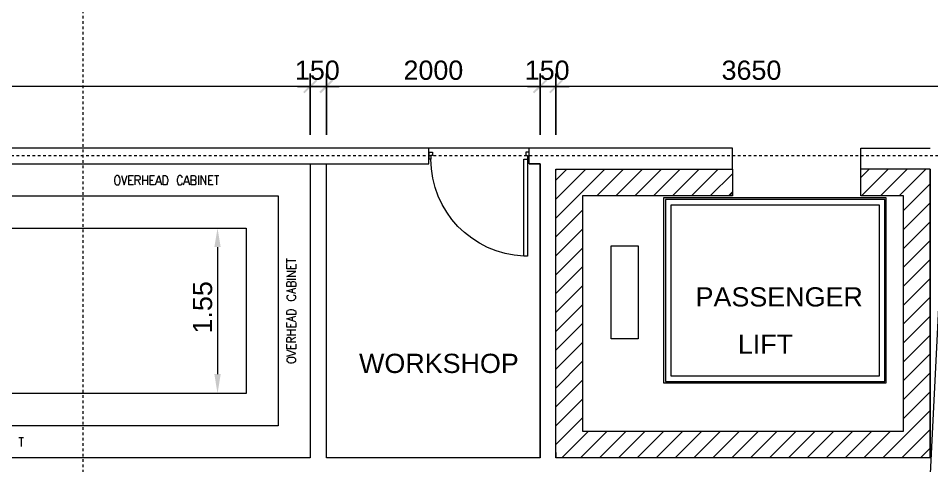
# Model space of a CAD drawing. Header units: feet. Extents: x 24 to 2788, y 15 to 613.
# Drawn here: x 268 to 353.5, y 363.9 to 405.8 of the extents above; entities that cross this region are included whole.
import ezdxf

# ---------------------------------------------------------------- set-up
doc = ezdxf.new("R2010")
doc.units = ezdxf.units.FT
doc.header["$MEASUREMENT"] = 0
doc.linetypes.add('DASHED', pattern=[0.5, 0.25, -0.25])
doc.layers.get('0').update_dxf_attribs({"color": 255, "lineweight": 0})
doc.layers.add('Dimmension', color=250, linetype='Continuous', lineweight=0)
doc.layers.add('Text', color=251, linetype='Continuous', lineweight=9)
doc.layers.add('Doors', color=7, linetype='Continuous')
doc.layers.add('Grid', color=1, linetype='Continuous')
doc.styles.add('PDF Arial', font='arial.ttf')

# ---------------------------------------------------------------- blocks, each defined once
blk = doc.blocks.new('Door')
at = {"layer": 'Doors', "lineweight": 5}
for points in [[(-0.059, 0.08), (-0.021, 0.08), (-0.021, 1.152), (-0.059, 1.152)], [(-1.109, 0), (-1.071, 0), (-1.071, 0.038), (-1.088, 0.038), (-1.088, 0.08), (-1.109, 0.08)], [(0, 0), (-0.038, 0), (-0.038, 0.038), (-0.021, 0.038), (-0.021, 0.08), (0, 0.08)]]:
    blk.add_lwpolyline(points, close=True, dxfattribs=at)
blk.add_arc((-0.015, 0.079), 1.073, 92.3612, 179.9488, dxfattribs=at)

msp = doc.modelspace()

# ---------------------------------------------------------------- hatches: boundary and pattern name
at = {"lineweight": 0}
h = msp.add_hatch(dxfattribs=at)
h.set_pattern_fill('ANSI31', color=255, scale=10)
h.set_pattern_definition([(45, (-18.0916, -5.8988), (-0.8838835, 0.8838835), [])])
h.paths.add_polyline_path([(353.336, 391.65), (346.859, 391.65), (346.859, 389.153), (350.838, 389.153), (350.838, 367.138), (320.822, 367.138), (320.822, 389.153), (334.835, 389.153), (334.835, 391.65), (318.324, 391.65), (318.324, 364.64), (353.294, 364.64), (353.336, 364.725)])

# ---------------------------------------------------------------- linework, layer by layer
at = {"color": 255, "lineweight": 0, "transparency": 33554559}
for points in [[(353.336, 363.158), (353.336, 337.63), (354.86, 337.63), (354.86, 393.64), (353.336, 363.158), (233.356, 363.158)], [(245.252, 393.64), (245.252, 392.158), (295.336, 392.158), (295.336, 364.64), (234.838, 364.64), (234.838, 392.158), (306.428, 392.158)], [(316.843, 364.64), (316.843, 392.158), (315.827, 392.158), (316.843, 392.158), (316.843, 364.64), (296.86, 364.64), (296.86, 392.158), (306.428, 392.158), (306.428, 393.64)], [(315.827, 392.158), (315.827, 393.64)], [(353.336, 364.64), (353.336, 391.65), (346.859, 391.65), (346.859, 393.64), (353.336, 393.64)], [(245.252, 392.158), (295.336, 392.158), (295.336, 364.64)], [(318.324, 391.608), (318.409, 391.65)], [(353.336, 391.65), (353.336, 364.64), (318.324, 364.64), (318.324, 391.65), (334.835, 391.65), (334.835, 389.153), (320.822, 389.153), (320.822, 367.138), (350.838, 367.138), (350.838, 389.153), (346.859, 389.153), (346.859, 391.65)], [(277.682, 391.058), (277.936, 390.211), (278.19, 391.058)], [(278.783, 390.211), (278.359, 390.211), (278.359, 391.058), (278.783, 391.058)], [(278.359, 390.634), (278.613, 390.634)], [(278.952, 390.211), (278.952, 391.058), (279.248, 391.058), (279.375, 391.015), (279.375, 390.973), (279.418, 390.888), (279.418, 390.804), (279.375, 390.719), (279.375, 390.677), (279.248, 390.634), (278.952, 390.634)], [(279.206, 390.634), (279.418, 390.211)], [(279.629, 391.058), (279.629, 390.211)], [(279.629, 390.634), (280.095, 390.634)], [(280.095, 391.058), (280.095, 390.211)], [(280.772, 390.211), (280.349, 390.211), (280.349, 391.058), (280.772, 391.058)], [(280.349, 390.634), (280.603, 390.634)], [(280.857, 390.211), (281.153, 391.058), (281.407, 390.211)], [(281.873, 390.211), (281.577, 390.211), (281.577, 391.058), (281.788, 391.058), (281.873, 391.015), (281.958, 390.931), (281.958, 390.846), (282, 390.719), (282, 390.507), (281.958, 390.38), (281.958, 390.296), (281.873, 390.211)], [(283.355, 390.846), (283.355, 390.931), (283.27, 391.015), (283.228, 391.058), (283.101, 391.058), (283.016, 391.015), (282.931, 390.931), (282.931, 390.846), (282.889, 390.719), (282.889, 390.507), (282.931, 390.38), (282.931, 390.296), (283.016, 390.211), (283.27, 390.211), (283.355, 390.296), (283.355, 390.38)], [(283.482, 390.211), (283.778, 391.058), (284.032, 390.211)], [(284.456, 390.634), (284.583, 390.592), (284.583, 390.55), (284.625, 390.465), (284.625, 390.338), (284.583, 390.253), (284.583, 390.211), (284.202, 390.211), (284.202, 391.058), (284.456, 391.058), (284.583, 391.015), (284.583, 390.973), (284.625, 390.888), (284.625, 390.804), (284.583, 390.719), (284.583, 390.677), (284.456, 390.634), (284.202, 390.634)], [(284.879, 391.058), (284.879, 390.211)], [(285.133, 390.211), (285.133, 391.058), (285.556, 390.211), (285.556, 391.058)], [(286.234, 390.211), (285.853, 390.211), (285.853, 391.058), (286.234, 391.058)], [(285.853, 390.634), (286.107, 390.634)], [(286.361, 391.058), (286.784, 391.058)], [(286.572, 391.058), (286.572, 390.211)], [(280.984, 390.465), (281.28, 390.465)], [(283.609, 390.465), (283.905, 390.465)], [(334.454, 389.153), (334.835, 389.534)], [(255.455, 386.147), (289.324, 386.147), (289.324, 370.652), (234.838, 370.652)], [(353.294, 364.64), (353.336, 364.725)]]:
    msp.add_lwpolyline(points, dxfattribs=at)
at = {"color": 255, "lineweight": 0, "ltscale": 6.117552, "transparency": 33554559}
msp.add_lwpolyline([(318.324, 365.148), (318.324, 364.64), (318.324, 391.65), (334.835, 391.65), (334.835, 393.64), (233.356, 393.64)], dxfattribs=at)
at = {"color": 255, "lineweight": 0, "transparency": 33554559}
for points in [[(277.216, 391.058), (277.089, 390.931), (277.047, 390.846), (277.004, 390.719), (277.004, 390.507), (277.047, 390.38), (277.089, 390.296), (277.174, 390.211), (277.428, 390.211), (277.512, 390.38), (277.555, 390.507), (277.555, 390.719), (277.512, 390.846), (277.428, 391.015), (277.343, 391.058)], [(328.4, 371.668), (349.23, 371.668), (349.23, 388.983), (328.4, 388.983)], [(328.57, 371.795), (349.103, 371.795), (349.103, 388.814), (328.57, 388.814)], [(329.078, 372.303), (348.595, 372.303), (348.595, 388.306), (329.078, 388.306)], [(323.489, 384.496), (326.03, 384.496), (326.03, 375.774), (323.489, 375.774)]]:
    msp.add_lwpolyline(points, close=True, dxfattribs=at)
at = {"color": 255, "lineweight": 0, "ltscale": 0.012701, "transparency": 33554559}
msp.add_lwpolyline([(255.244, 389.153), (292.33, 389.153), (292.33, 367.646), (234.838, 367.646)], dxfattribs=at)
at = {"layer": 'Dimmension', "color": 250, "lineweight": 0}
for points in [[(295.336, 400.626), (295.336, 394.868)], [(296.86, 400.626), (296.86, 394.868)], [(316.843, 400.626), (316.843, 394.868)], [(318.324, 400.626), (318.324, 394.868)]]:
    msp.add_lwpolyline(points, close=True, dxfattribs=at)
for points in [[(296.521, 399.398), (233.652, 399.398)], [(294.151, 399.398), (295.336, 399.398), (296.86, 399.398), (298.045, 399.398)], [(318.028, 399.398), (295.632, 399.398)], [(315.657, 399.398), (316.843, 399.398), (318.324, 399.398), (319.552, 399.398)], [(356.046, 399.398), (317.139, 399.398)], [(286.657, 384.369), (286.657, 372.472)]]:
    msp.add_lwpolyline(points, dxfattribs=at)
at = {"layer": 'Dimmension', "color": 250, "lineweight": 0, "transparency": 33554559}
for points in [[(294.659, 398.89), (294.786, 398.763), (295.886, 400.075)], [(294.659, 398.89), (294.786, 398.763), (295.886, 400.075)], [(294.786, 398.763), (295.886, 400.075), (296.013, 399.948)], [(294.786, 398.763), (295.886, 400.075), (296.013, 399.948)], [(297.368, 400.075), (296.31, 398.763), (296.183, 398.89)], [(297.368, 400.075), (296.31, 398.763), (296.183, 398.89)], [(297.495, 399.948), (297.368, 400.075), (296.31, 398.763)], [(297.495, 399.948), (297.368, 400.075), (296.31, 398.763)], [(316.165, 398.89), (316.292, 398.763), (317.393, 400.075)], [(316.165, 398.89), (316.292, 398.763), (317.393, 400.075)], [(316.292, 398.763), (317.393, 400.075), (317.52, 399.948)], [(316.292, 398.763), (317.393, 400.075), (317.52, 399.948)], [(318.875, 400.075), (317.816, 398.763), (317.689, 398.89)], [(318.875, 400.075), (317.816, 398.763), (317.689, 398.89)], [(319.002, 399.948), (318.875, 400.075), (317.816, 398.763)], [(319.002, 399.948), (318.875, 400.075), (317.816, 398.763)], [(286.361, 384.369), (286.953, 384.369), (286.657, 386.147)], [(286.361, 372.472), (286.953, 372.472), (286.657, 370.652)]]:
    msp.add_solid(points, dxfattribs=at)
at = {"layer": 'Grid', "linetype": 'DASHED', "lineweight": 0}
for points in [[(274.083, 118.761), (274.083, 537.879)], [(552.602, 392.92), (55.884, 392.92)]]:
    msp.add_lwpolyline(points, dxfattribs=at)
at = {"layer": 'Text', "lineweight": 0}
for points in [[(293.134, 382.844), (293.134, 383.31)], [(293.134, 383.098), (293.981, 383.098)], [(293.981, 382.76), (293.981, 382.336), (293.134, 382.336), (293.134, 382.76)], [(293.981, 381.617), (293.134, 381.617), (293.981, 382.082), (293.134, 382.082)], [(293.515, 382.336), (293.515, 382.59)], [(293.134, 381.363), (293.981, 381.363)], [(293.515, 380.982), (293.558, 381.066), (293.6, 381.109), (293.685, 381.151), (293.812, 381.151), (293.897, 381.109), (293.939, 381.066), (293.981, 380.982), (293.981, 380.685), (293.134, 380.685), (293.134, 380.982), (293.177, 381.066), (293.219, 381.109), (293.304, 381.151), (293.346, 381.151), (293.431, 381.109), (293.473, 381.066), (293.515, 380.982), (293.515, 380.685)], [(293.981, 380.008), (293.134, 380.262), (293.981, 380.516)], [(293.685, 380.093), (293.685, 380.431)], [(293.304, 379.881), (293.261, 379.839), (293.177, 379.796), (293.134, 379.712), (293.134, 379.585), (293.177, 379.542), (293.261, 379.458), (293.304, 379.415), (293.431, 379.373), (293.642, 379.373), (293.77, 379.415), (293.854, 379.458), (293.939, 379.542), (293.981, 379.585), (293.981, 379.712), (293.939, 379.796), (293.854, 379.839), (293.77, 379.881)], [(293.981, 377.383), (293.134, 377.637), (293.981, 377.891)], [(293.685, 377.468), (293.685, 377.806)], [(293.981, 377.298), (293.981, 376.875), (293.134, 376.875), (293.134, 377.298)], [(293.515, 376.875), (293.515, 377.129)], [(293.134, 376.621), (293.981, 376.621)], [(293.134, 376.155), (293.981, 376.155)], [(293.515, 376.155), (293.515, 376.621)], [(293.981, 375.478), (293.134, 375.478), (293.134, 375.774), (293.177, 375.859), (293.219, 375.901), (293.304, 375.944), (293.346, 375.944), (293.431, 375.901), (293.473, 375.859), (293.515, 375.774), (293.515, 375.478)], [(293.981, 375.266), (293.981, 374.843), (293.134, 374.843), (293.134, 375.266)], [(293.515, 375.69), (293.981, 375.944)], [(293.134, 374.166), (293.981, 374.42), (293.134, 374.716)], [(293.515, 374.843), (293.515, 375.139)], [(268.072, 366.545), (268.495, 366.545)], [(268.283, 366.545), (268.283, 365.698)]]:
    msp.add_lwpolyline(points, dxfattribs=at)
for points in [[(293.981, 378.06), (293.134, 378.06), (293.134, 378.272), (293.177, 378.399), (293.261, 378.442), (293.304, 378.484), (293.431, 378.526), (293.642, 378.526), (293.77, 378.484), (293.854, 378.442), (293.939, 378.399), (293.981, 378.272)], [(293.134, 373.742), (293.177, 373.658), (293.261, 373.615), (293.304, 373.573), (293.431, 373.531), (293.642, 373.531), (293.77, 373.573), (293.854, 373.615), (293.939, 373.658), (293.981, 373.742), (293.981, 373.869), (293.939, 373.912), (293.854, 373.996), (293.77, 374.039), (293.642, 374.039), (293.431, 374.039), (293.304, 374.039), (293.261, 373.996), (293.177, 373.912), (293.134, 373.869)]]:
    msp.add_lwpolyline(points, close=True, dxfattribs=at)

# ---------------------------------------------------------------- block references
at = {"layer": 'Doors', "color": 255, "lineweight": 0, "transparency": 33554559, "xscale": -8.457778271406264, "yscale": 8.457778271406264, "zscale": 8.457778271406264, "rotation": 180}
msp.add_blockref('Door', (315.827, 393.263), dxfattribs=at)

# ---------------------------------------------------------------- texts
at = {"layer": 'Dimmension', "color": 250, "lineweight": 0, "char_height": 1.8, "attachment_point": 7, "style": 'PDF Arial'}
for s, insert in [('150', (293.897, 400.003)), ('2000', (304.057, 400.003)), ('150', (315.403, 400.003)), ('3650', (333.819, 400.003))]:
    msp.add_mtext(s, dxfattribs=dict(at, insert=insert))
at = {"layer": 'Dimmension', "color": 250, "lineweight": 0, "insert": (286.174, 376.282), "char_height": 1.8, "attachment_point": 7, "rotation": 90, "style": 'PDF Arial'}
msp.add_mtext('1.55', dxfattribs=at)
at = {"layer": 'Text', "lineweight": 0, "char_height": 1.8, "attachment_point": 7, "style": 'PDF Arial'}
for s, insert in [('PASSENGER', (331.389, 378.782)), ('LIFT', (335.343, 374.377)), ('WORKSHOP', (299.898, 372.557))]:
    msp.add_mtext(s, dxfattribs=dict(at, insert=insert))

doc.saveas('drawing.dxf')
